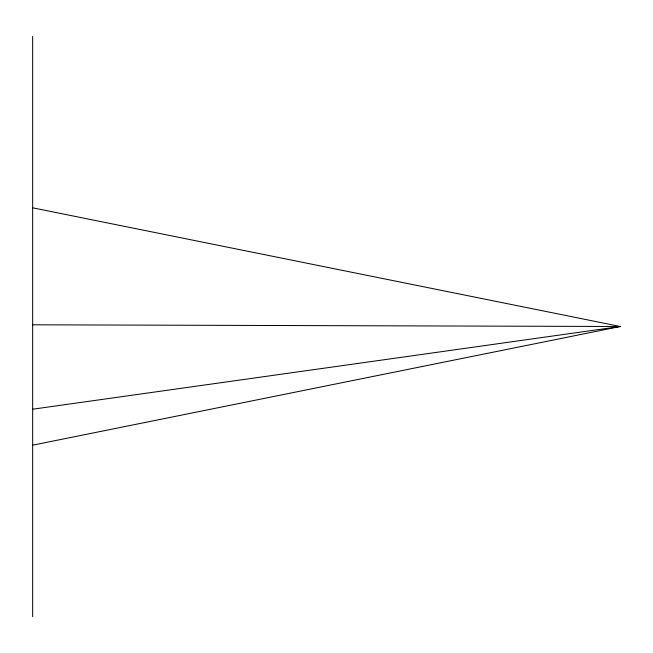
<?xml version="1.0" encoding="UTF-8"?>
<svg xmlns="http://www.w3.org/2000/svg" width="653" height="653" viewBox="0 0 653 653"><rect width="100%" height="100%" fill="white"/><g stroke="black" fill="none" stroke-linecap="round" stroke-linejoin="round"><path stroke-width="0.98" d="M32.65 445.175L620.35 326.5L32.65 207.825M32.65 409.211L620.35 326.5L32.65 324.802M32.65 36.388L32.65 616.612"/></g></svg>
